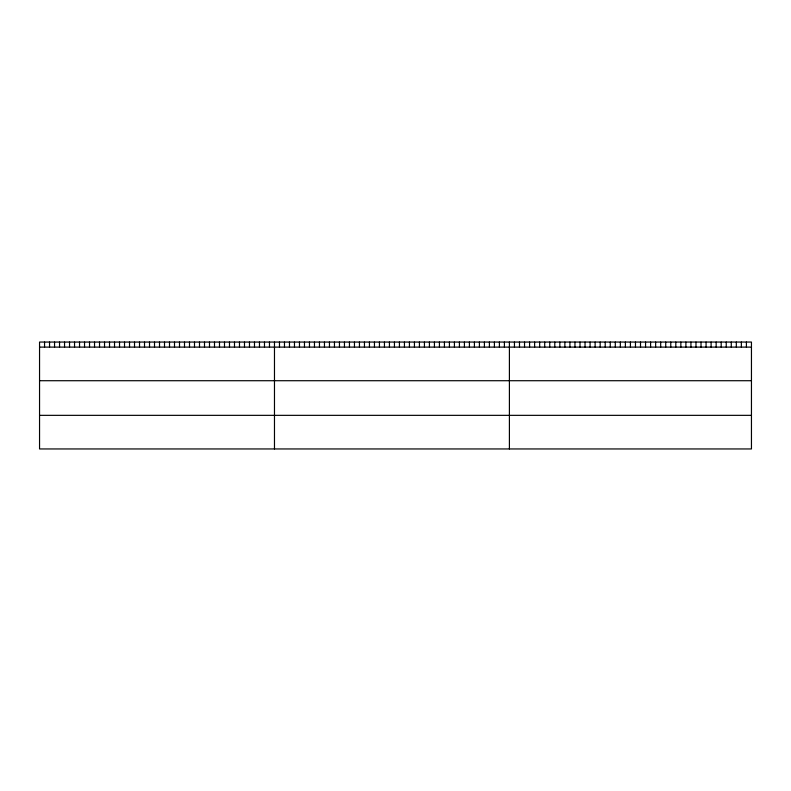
<?xml version="1.0" encoding="UTF-8"?>
<svg xmlns="http://www.w3.org/2000/svg" width="791" height="791" viewBox="0 0 791 791"><rect width="100%" height="100%" fill="white"/><g stroke="black" fill="none" stroke-linecap="round" stroke-linejoin="round"><path stroke-width="1.19" d="M751.45 347.111L751.45 448.952L39.55 448.952L39.55 342.048L751.45 342.048L751.45 347.111L39.55 347.111M39.55 380.718L751.45 380.718M39.55 415.344L751.45 415.344M746.407 342.048L746.407 347.111M741.365 342.048L741.365 347.111M736.322 342.048L736.322 347.111M731.279 342.048L731.279 347.111M726.237 342.048L726.237 347.111M721.194 342.048L721.194 347.111M716.152 342.048L716.152 347.111M711.109 342.048L711.109 347.111M706.066 342.048L706.066 347.111M701.024 342.048L701.024 347.111M695.981 342.048L695.981 347.111M690.938 342.048L690.938 347.111M685.896 342.048L685.896 347.111M680.853 342.048L680.853 347.111M675.811 342.048L675.811 347.111M670.768 342.048L670.768 347.111M665.725 342.048L665.725 347.111M660.683 342.048L660.683 347.111M655.64 342.048L655.64 347.111M650.597 342.048L650.597 347.111M645.555 342.048L645.555 347.111M640.512 342.048L640.512 347.111M635.47 342.048L635.47 347.111M630.427 342.048L630.427 347.111M625.384 342.048L625.384 347.111M620.342 342.048L620.342 347.111M615.299 342.048L615.299 347.111M610.257 342.048L610.257 347.111M605.214 342.048L605.214 347.111M600.171 342.048L600.171 347.111M595.129 342.048L595.129 347.111M590.086 342.048L590.086 347.111M585.043 342.048L585.043 347.111M580.001 342.048L580.001 347.111M574.958 342.048L574.958 347.111M569.915 342.048L569.915 347.111M564.873 342.048L564.873 347.111M559.83 342.048L559.83 347.111M554.788 342.048L554.788 347.111M549.745 342.048L549.745 347.111M544.702 342.048L544.702 347.111M539.66 342.048L539.66 347.111M534.617 342.048L534.617 347.111M529.575 342.048L529.575 347.111M524.532 342.048L524.532 347.111M519.489 342.048L519.489 347.111M514.447 342.048L514.447 347.111M509.404 342.048L509.404 448.952M504.401 342.048L504.401 347.111M499.408 342.048L499.408 347.111M494.405 342.048L494.405 347.111M489.411 342.048L489.411 347.111M484.408 342.048L484.408 347.111M479.415 342.048L479.415 347.111M474.412 342.048L474.412 347.111M469.419 342.048L469.419 347.111M464.416 342.048L464.416 347.111M459.423 342.048L459.423 347.111M454.42 342.048L454.42 347.111M449.426 342.048L449.426 347.111M444.423 342.048L444.423 347.111M439.43 342.048L439.43 347.111M434.427 342.048L434.427 347.111M429.424 342.048L429.424 347.111M424.431 342.048L424.431 347.111M419.428 342.048L419.428 347.111M414.435 342.048L414.435 347.111M409.431 342.048L409.431 347.111M404.438 342.048L404.438 347.111M399.435 342.048L399.435 347.111M394.442 342.048L394.442 347.111M389.439 342.048L389.439 347.111M384.446 342.048L384.446 347.111M379.443 342.048L379.443 347.111M374.45 342.048L374.45 347.111M369.446 342.048L369.446 347.111M364.453 342.048L364.453 347.111M359.45 342.048L359.45 347.111M354.457 342.048L354.457 347.111M349.454 342.048L349.454 347.111M344.451 342.048L344.451 347.111M339.458 342.048L339.458 347.111M334.455 342.048L334.455 347.111M329.461 342.048L329.461 347.111M324.458 342.048L324.458 347.111M319.465 342.048L319.465 347.111M314.462 342.048L314.462 347.111M309.469 342.048L309.469 347.111M304.466 342.048L304.466 347.111M299.473 342.048L299.473 347.111M294.47 342.048L294.47 347.111M289.476 342.048L289.476 347.111M284.473 342.048L284.473 347.111M279.48 342.048L279.48 347.111M274.477 342.048L274.477 448.952M269.474 342.048L269.474 347.111M264.481 342.048L264.481 347.111M259.478 342.048L259.478 347.111M254.484 342.048L254.484 347.111M249.481 342.048L249.481 347.111M244.488 342.048L244.488 347.111M239.485 342.048L239.485 347.111M234.492 342.048L234.492 347.111M229.489 342.048L229.489 347.111M224.496 342.048L224.496 347.111M219.493 342.048L219.493 347.111M214.499 342.048L214.499 347.111M209.496 342.048L209.496 347.111M204.503 342.048L204.503 347.111M199.5 342.048L199.5 347.111M194.497 342.048L194.497 347.111M189.504 342.048L189.504 347.111M184.501 342.048L184.501 347.111M179.508 342.048L179.508 347.111M174.504 342.048L174.504 347.111M169.511 342.048L169.511 347.111M164.508 342.048L164.508 347.111M159.515 342.048L159.515 347.111M154.512 342.048L154.512 347.111M149.519 342.048L149.519 347.111M144.516 342.048L144.516 347.111M139.523 342.048L139.523 347.111M134.519 342.048L134.519 347.111M129.526 342.048L129.526 347.111M124.523 342.048L124.523 347.111M119.53 342.048L119.53 347.111M114.527 342.048L114.527 347.111M109.524 342.048L109.524 347.111M104.531 342.048L104.531 347.111M99.528 342.048L99.528 347.111M94.534 342.048L94.534 347.111M89.531 342.048L89.531 347.111M84.538 342.048L84.538 347.111M79.535 342.048L79.535 347.111M74.542 342.048L74.542 347.111M69.539 342.048L69.539 347.111M64.546 342.048L64.546 347.111M59.543 342.048L59.543 347.111M54.549 342.048L54.549 347.111M49.546 342.048L49.546 347.111M44.553 342.048L44.553 347.111"/></g></svg>
